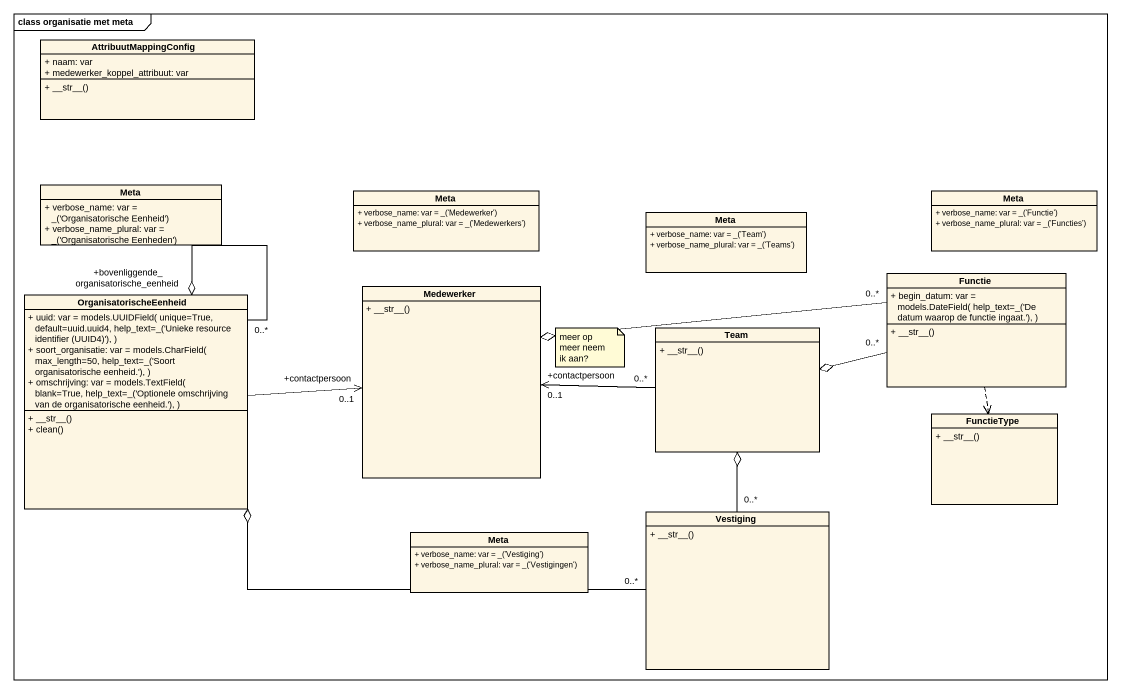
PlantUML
@startuml
mainframe class organisatie met meta
hide circle
hide empty members
skinparam classAttributeIconSize 0
class AttribuutMappingConfig {
  + naam: var
  + medewerker_koppel_attribuut: var
  + ~__str~__()
}
class Meta {
  {field} + verbose_name: var = _('Organisatorische Eenheid')
  {field} + verbose_name_plural: var = _('Organisatorische Eenheden')
}
class "Meta" as Meta_2 {
  {field} + verbose_name: var = _('Medewerker')
  {field} + verbose_name_plural: var = _('Medewerkers')
}
class "Meta" as Meta_3 {
  {field} + verbose_name: var = _('Functie')
  {field} + verbose_name_plural: var = _('Functies')
}
class "Meta" as Meta_4 {
  {field} + verbose_name: var = _('Team')
  {field} + verbose_name_plural: var = _('Teams')
}
class OrganisatorischeEenheid {
  {field} + uuid: var = models.UUIDField( unique=True, default=uuid.uuid4, help_text=_('Unieke resource identifier (UUID4)'), )
  {field} + soort_organisatie: var = models.CharField( max_length=50, help_text=_('Soort organisatorische eenheid.'), )
  {field} + omschrijving: var = models.TextField( blank=True, help_text=_('Optionele omschrijving van de organisatorische eenheid.'), )
  + ~__str~__()
  + clean()
}
class Medewerker {
  + ~__str~__()
}
class Functie {
  {field} + begin_datum: var = models.DateField( help_text=_('De datum waarop de functie ingaat.'), )
  + ~__str~__()
}
class Team {
  + ~__str~__()
}
class FunctieType {
  + ~__str~__()
}
class "Meta" as Meta_5 {
  {field} + verbose_name: var = _('Vestiging')
  {field} + verbose_name_plural: var = _('Vestigingen')
}
class Vestiging {
  + ~__str~__()
}
OrganisatorischeEenheid "0..*" --o "+bovenliggende_organisatorische_eenheid" OrganisatorischeEenheid
OrganisatorischeEenheid -right-> "+contactpersoon\n0..1" Medewerker
Medewerker -right- "0..*" Team
Functie "0..*" -left-o Medewerker
Functie "0..*" -left-o Team
Functie ..> FunctieType
Team -left-> "+contactpersoon\n0..1" Medewerker
Vestiging "0..*" -left-o OrganisatorischeEenheid
Vestiging "0..*" -up-o Team
note as N1
  meer op meer neem ik aan?
end note
@enduml
